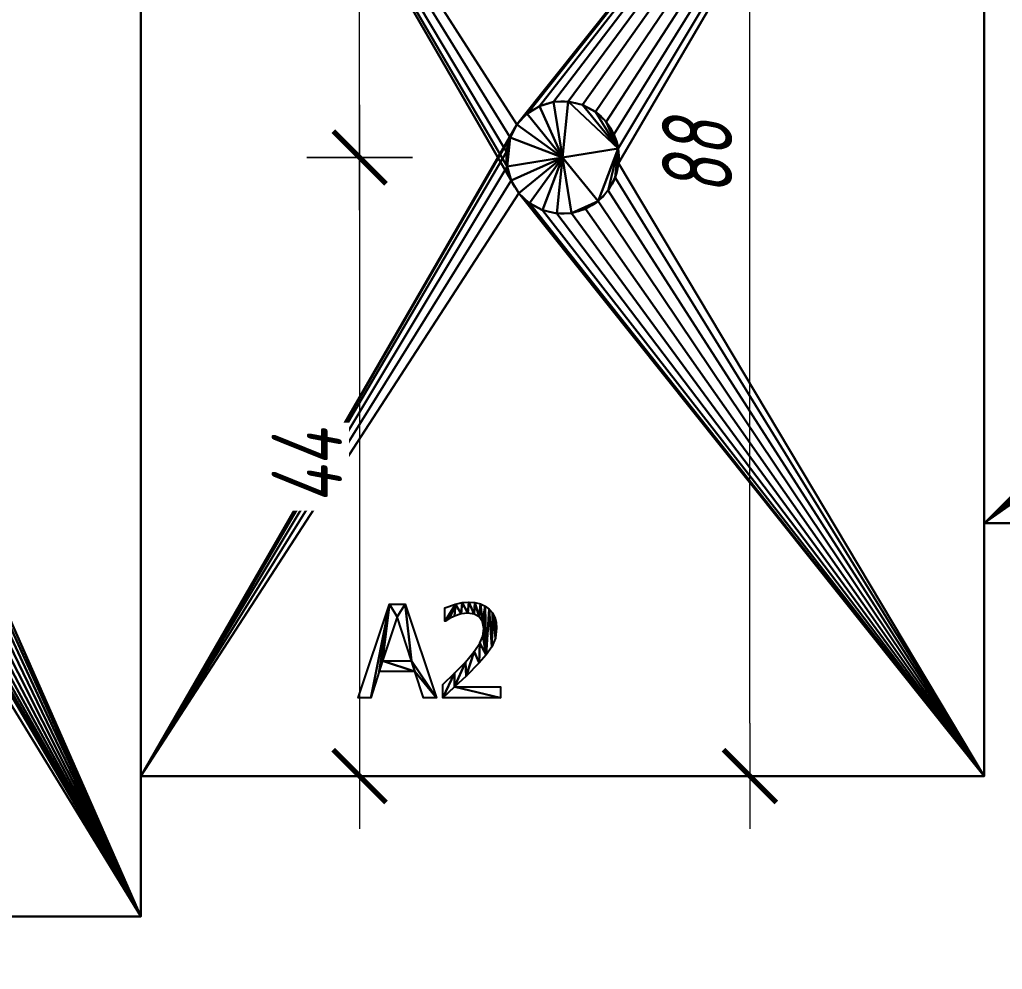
# Model space of a CAD drawing. Header units: millimetres. Extents: x -1744 to 115246, y -1744 to 70845.
# Drawn here: x 114311.5 to 114381.4, y 70547.1 to 70614.7 of the extents above; entities that cross this region are included whole.
import ezdxf

# ---------------------------------------------------------------- set-up
doc = ezdxf.new("R2010")
doc.units = ezdxf.units.MM
doc.header["$LTSCALE"] = 400
doc.layers.get('0').update_dxf_attribs({"lineweight": 0})
doc.layers.get('Defpoints').update_dxf_attribs({"lineweight": 0})
doc.layers.add('widok', color=3, linetype='Continuous', lineweight=25)
doc.layers.add('wymiary', color=9, linetype='Continuous', lineweight=0)
doc.styles.add('0.7', font='isocpeui.ttf', dxfattribs={"width": 0.7})
doc.dimstyles.new('1do1_MadziCAD', dxfattribs={"dimscale": 2.5, "dimtxt": 2, "dimasz": 1.5, "dimexe": 1.5, "dimexo": 1, "dimgap": 0.5, "dimtad": 1, "dimdec": 1, "dimrnd": 0.1, "dimzin": 12, "dimtxsty": '0.7', "dimblk": 'MadziCAD_znacznik', "dimcen": 2, "dimdle": 1.5, "dimse1": 1, "dimse2": 1, "dimclrd": 256, "dimclre": 256, "dimclrt": 2, "dimadec": 1, "dimazin": 3, "dimtfac": 1, "dimtdec": 1, "dimtix": 1, "dimtmove": 2, "dimatfit": 3, "dimldrblk": 'MadziCAD_strzalka_linii_odniesienia', "dimfxl": 0, "dimtvp": 1, "dimtolj": 1, "dimtzin": 0, "dimlwd": -1, "dimlwe": 25, "dimarcsym": 0})

# ---------------------------------------------------------------- blocks, each defined once
blk = doc.blocks.new('Component_89')
at = {"color": 31, "true_color": 0xf0c37a}
for p, q in [((60, 0, 18), (60, 70, 18)), ((60, 0), (60, 70)), ((0, 0, 18), (60, 0, 18)), ((0, 0), (60, 0)), ((60, 0, 18), (60, 0))]:
    blk.add_line(p, q, dxfattribs=at)
mesh = blk.add_polyface()
corners = [(0, 0, 18), (26.457, 23.998, 18), (0, 70, 18), (27.092, 23.17, 18), (27.921, 22.534, 18), (60, 0, 18), (26.057, 24.963, 18), (25.921, 25.998, 18), (28.886, 22.135, 18), (29.921, 21.998, 18), (30.956, 22.135, 18), (31.921, 22.534, 18), (32.749, 23.17, 18), (33.385, 23.998, 18), (33.785, 24.963, 18), (33.921, 25.998, 18), (27.092, 28.827, 18), (60, 70, 18), (26.457, 27.998, 18), (26.057, 27.034, 18), (27.921, 29.463, 18), (28.886, 29.862, 18), (29.921, 29.998, 18), (30.956, 29.862, 18), (31.921, 29.463, 18), (32.749, 28.827, 18), (33.385, 27.998, 18), (33.785, 27.034, 18)]
mesh.append_faces([[corners[k] for k in face] for face in [(0, 1, 2), (1, 0, 3), (3, 0, 4), (4, 5, 8), (8, 5, 9), (9, 5, 10), (10, 5, 11), (11, 5, 12), (12, 5, 13), (13, 5, 14), (14, 5, 15), (2, 16, 17), (16, 2, 18), (18, 2, 19), (19, 2, 7), (17, 15, 5)]], dxfattribs={"vtx0": -1, "vtx1": -1})
mesh.append_faces([[corners[k] for k in face] for face in [(4, 0, 5), (2, 1, 6), (2, 6, 7), (17, 16, 20), (17, 20, 21), (17, 21, 22), (17, 22, 23), (17, 23, 24), (17, 24, 25), (17, 25, 26), (17, 26, 27), (17, 27, 15)]], dxfattribs={"vtx0": -1, "vtx2": -1})
mesh = blk.add_polyface()
corners = [(60, 70), (0, 0), (0, 70), (27.092, 28.827), (26.457, 27.998), (26.057, 27.034), (25.921, 25.998), (27.921, 29.463), (28.886, 29.862), (29.921, 29.998), (30.956, 29.862), (31.921, 29.463), (32.749, 28.827), (33.385, 27.998), (33.785, 27.034), (33.921, 25.998), (27.921, 22.534), (60, 0), (27.092, 23.17), (26.457, 23.998), (26.057, 24.963), (28.886, 22.135), (29.921, 21.998), (30.956, 22.135), (31.921, 22.534), (32.749, 23.17), (33.385, 23.998), (33.785, 24.963)]
mesh.append_faces([[corners[k] for k in face] for face in [(0, 1, 2)]], dxfattribs={"vtx0": -1})
mesh.append_faces([[corners[k] for k in face] for face in [(3, 0, 7), (7, 0, 8), (8, 0, 9), (9, 0, 10), (10, 0, 11), (11, 0, 12), (12, 0, 13), (13, 0, 14), (14, 0, 15), (1, 16, 17), (16, 1, 18), (18, 1, 19), (19, 1, 20), (20, 1, 6), (17, 15, 0)]], dxfattribs={"vtx0": -1, "vtx1": -1})
mesh.append_faces([[corners[k] for k in face] for face in [(1, 0, 3)]], dxfattribs={"vtx0": -1, "vtx1": -1, "vtx2": -1})
mesh.append_faces([[corners[k] for k in face] for face in [(1, 3, 4), (1, 4, 5), (1, 5, 6), (17, 16, 21), (17, 21, 22), (17, 22, 23), (17, 23, 24), (17, 24, 25), (17, 25, 26), (17, 26, 27), (17, 27, 15)]], dxfattribs={"vtx0": -1, "vtx2": -1})
mesh = blk.add_polyface(dxfattribs=at)
corners = [(60, 70), (60, 0, 18), (60, 0), (60, 70, 18)]
mesh.append_faces([[corners[k] for k in face] for face in [(0, 1, 2), (1, 0, 3)]], dxfattribs={"vtx0": -1, "color": 31})
mesh = blk.add_polyface(dxfattribs=at)
corners = [(60, 0, 18), (0, 0), (60, 0), (0, 0, 18)]
mesh.append_faces([[corners[k] for k in face] for face in [(0, 1, 2), (1, 0, 3)]], dxfattribs={"vtx0": -1, "color": 31})
blk = doc.blocks.new('A2')
for p, q in [((-0.16, 0, 0.12), (7.85, 23.77, 0.12)), ((7.85, 23.77, 0.12), (11.75, 23.77, 0.12)), ((11.75, 23.77, 0.12), (19.76, 0, 0.12)), ((21.84, 19.44, 0.12), (21.84, 22.83, 0.12)), ((9.72, 20.55, 0.12), (6.07, 9.34, 0.12)), ((13.39, 9.34, 0.12), (9.72, 20.55, 0.12)), ((22.01, 19.44, 0.12), (21.84, 19.44, 0.12)), ((6.07, 9.34, 0.12), (13.39, 9.34, 0.12)), ((5.19, 6.64, 0.12), (3.03, 0, 0.12)), ((14.27, 6.64, 0.12), (5.19, 6.64, 0.12)), ((16.43, 0, 0.12), (14.27, 6.64, 0.12)), ((21.34, 0, 0.12), (21.34, 3.34, 0.12)), ((24.33, 2.73, 0.12), (36.02, 2.73, 0.12)), ((36.02, 2.73, 0.12), (36.02, 0, 0.12)), ((3.03, 0, 0.12), (-0.16, 0, 0.12)), ((19.76, 0, 0.12), (16.43, 0, 0.12)), ((36.02, 0, 0.12), (21.34, 0, 0.12))]:
    blk.add_line(p, q)
for points in [[(21.84, 22.83, 0.12), (24.59, 23.79, 0.12), (26.31, 24.15, 0.12), (27.94, 24.27, 0.12), (29.51, 24.16, 0.12), (30.9, 23.82, 0.12), (32.11, 23.27, 0.12), (33.14, 22.5, 0.12), (33.97, 21.54, 0.12), (34.55, 20.42, 0.12), (34.91, 19.15, 0.12), (35.03, 17.72, 0.12), (34.7, 15.15, 0.12), (33.8, 12.96, 0.12), (32.38, 10.9, 0.12), (30.62, 8.89, 0.12), (27.27, 5.51, 0.12), (24.33, 2.73, 0.12)], [(21.34, 3.34, 0.12), (24.33, 6.21, 0.12), (27.08, 9.07, 0.12), (29.36, 11.76, 0.12), (30.78, 13.85, 0.12), (31.52, 15.67, 0.12), (31.77, 17.56, 0.12), (31.46, 19.3, 0.12), (30.6, 20.55, 0.12), (29.31, 21.26, 0.12), (27.7, 21.5, 0.12), (25.98, 21.29, 0.12), (24.31, 20.75, 0.12), (23.02, 20.1, 0.12), (22.01, 19.44, 0.12)]]:
    blk.add_polyline3d(points)
mesh = blk.add_polyface()
corners = [(7.85, 23.77, 0.12), (3.03, 0, 0.12), (-0.16, 0, 0.12), (5.19, 6.64, 0.12), (6.07, 9.34, 0.12), (9.72, 20.55, 0.12), (11.75, 23.77, 0.12), (13.39, 9.34, 0.12), (19.76, 0, 0.12), (14.27, 6.64, 0.12), (16.43, 0, 0.12)]
mesh.append_faces([[corners[k] for k in face] for face in [(0, 1, 2), (9, 8, 10)]], dxfattribs={"vtx0": -1})
mesh.append_faces([[corners[k] for k in face] for face in [(1, 0, 3), (4, 0, 5), (5, 6, 7)]], dxfattribs={"vtx0": -1, "vtx1": -1})
mesh.append_faces([[corners[k] for k in face] for face in [(3, 0, 4), (7, 8, 9)]], dxfattribs={"vtx0": -1, "vtx1": -1, "vtx2": -1})
mesh.append_faces([[corners[k] for k in face] for face in [(5, 0, 6), (7, 6, 8), (4, 9, 3), (9, 4, 7)]], dxfattribs={"vtx0": -1, "vtx2": -1})
mesh = blk.add_polyface()
corners = [(24.59, 23.79, 0.12), (21.84, 19.44, 0.12), (21.84, 22.83, 0.12), (22.01, 19.44, 0.12), (23.02, 20.1, 0.12), (24.31, 20.75, 0.12), (25.98, 21.29, 0.12), (26.31, 24.15, 0.12), (27.7, 21.5, 0.12), (27.94, 24.27, 0.12), (29.31, 21.26, 0.12), (29.51, 24.16, 0.12), (30.6, 20.55, 0.12), (30.9, 23.82, 0.12), (31.46, 19.3, 0.12), (32.11, 23.27, 0.12), (31.77, 17.56, 0.12), (27.08, 9.07, 0.12), (24.33, 2.73, 0.12), (24.33, 6.21, 0.12), (27.27, 5.51, 0.12), (29.36, 11.76, 0.12), (30.62, 8.89, 0.12), (30.78, 13.85, 0.12), (32.38, 10.9, 0.12), (31.52, 15.67, 0.12), (33.14, 22.5, 0.12), (33.8, 12.96, 0.12), (33.97, 21.54, 0.12), (34.7, 15.15, 0.12), (34.55, 20.42, 0.12), (34.91, 19.15, 0.12), (35.03, 17.72, 0.12), (21.34, 0, 0.12), (21.34, 3.34, 0.12), (36.02, 0, 0.12), (36.02, 2.73, 0.12)]
mesh.append_faces([[corners[k] for k in face] for face in [(0, 1, 2), (29, 31, 32), (19, 33, 34), (35, 18, 36)]], dxfattribs={"vtx0": -1})
mesh.append_faces([[corners[k] for k in face] for face in [(1, 0, 3), (3, 0, 4), (4, 0, 5), (5, 0, 6), (6, 7, 8), (8, 9, 10), (10, 11, 12), (12, 13, 14), (14, 15, 16), (17, 18, 19), (18, 17, 20), (20, 21, 22), (22, 23, 24), (24, 26, 27), (27, 28, 29), (33, 18, 35)]], dxfattribs={"vtx0": -1, "vtx1": -1})
mesh.append_faces([[corners[k] for k in face] for face in [(24, 16, 15), (33, 19, 18)]], dxfattribs={"vtx0": -1, "vtx1": -1, "vtx2": -1})
mesh.append_faces([[corners[k] for k in face] for face in [(6, 0, 7), (8, 7, 9), (10, 9, 11), (12, 11, 13), (14, 13, 15), (20, 17, 21), (22, 21, 23), (24, 23, 25), (24, 25, 16), (24, 15, 26), (27, 26, 28), (29, 28, 30), (29, 30, 31)]], dxfattribs={"vtx0": -1, "vtx2": -1})
blk = doc.blocks.new('Component_90')
for p, q in [((0, 88, 18), (0, 0, 18)), ((0, 88), (0, 0)), ((27.474, 47.101, 18), (30, 44, 18)), ((27.474, 47.101), (30, 44)), ((30, 44, 18), (33.949, 44.637, 18)), ((30, 44), (33.949, 44.637)), ((26.051, 43.363, 18), (30, 44, 18)), ((26.051, 43.363), (30, 44)), ((30, 44, 18), (32.526, 40.899, 18)), ((30, 44), (32.526, 40.899))]:
    blk.add_line(p, q)
at = {"color": 31, "true_color": 0xf0c37a}
for p, q in [((60, 0, 18), (60, 88, 18)), ((60, 0), (60, 88)), ((0, 0, 18), (60, 0, 18)), ((0, 0, 18), (0, 0)), ((0, 0), (60, 0)), ((60, 0, 18), (60, 0))]:
    blk.add_line(p, q, dxfattribs=at)
at = {"extrusion": (0, 6.12323e-17, -1)}
for centre, start, end in [((-30, 44, -18), 50.8342, 170.8342), ((-30, 44), 50.8342, 170.8342), ((-30, 44, -18), 350.8342, 50.8342), ((-30, 44, -18), 230.8342, 350.8342), ((-30, 44), 230.8342, 350.8342)]:
    blk.add_arc(centre, 4, start, end, dxfattribs=at)
at = {"extrusion": (1.54074e-33, 6.12323e-17, -1)}
for centre, start, end in [((-30, 44), 350.8342, 50.8342), ((-30, 44, -18), 170.8342, 230.8342), ((-30, 44), 170.8342, 230.8342)]:
    blk.add_arc(centre, 4, start, end, dxfattribs=at)
at = {"xscale": 0.28, "yscale": 0.28}
blk.add_blockref('A2', (15.502, 5.572, 18), dxfattribs=at)
mesh = blk.add_polyface()
corners = [(0, 0, 18), (26.351, 42.362, 18), (0, 88, 18), (26.899, 41.474, 18), (60, 0, 18), (26.051, 43.363, 18), (26.021, 44.407, 18), (27.658, 40.757, 18), (28.577, 40.262, 18), (29.593, 40.021, 18), (30.637, 40.051, 18), (31.638, 40.351, 18), (32.526, 40.899, 18), (33.243, 41.658, 18), (33.738, 42.577, 18), (33.979, 43.593, 18), (26.757, 46.342, 18), (60, 88, 18), (26.262, 45.423, 18), (27.474, 47.101, 18), (28.362, 47.649, 18), (29.363, 47.949, 18), (30.407, 47.979, 18), (31.423, 47.738, 18), (32.342, 47.243, 18), (33.101, 46.526, 18), (33.649, 45.638, 18), (33.949, 44.637, 18)]
mesh.append_faces([[corners[k] for k in face] for face in [(0, 1, 2), (1, 0, 3), (3, 4, 7), (7, 4, 8), (8, 4, 9), (9, 4, 10), (10, 4, 11), (11, 4, 12), (12, 4, 13), (13, 4, 14), (14, 4, 15), (2, 16, 17), (16, 2, 18), (18, 2, 6), (17, 15, 4)]], dxfattribs={"vtx0": -1, "vtx1": -1})
mesh.append_faces([[corners[k] for k in face] for face in [(3, 0, 4), (2, 1, 5), (2, 5, 6), (17, 16, 19), (17, 19, 20), (17, 20, 21), (17, 21, 22), (17, 22, 23), (17, 23, 24), (17, 24, 25), (17, 25, 26), (17, 26, 27), (17, 27, 15)]], dxfattribs={"vtx0": -1, "vtx2": -1})
mesh = blk.add_polyface()
corners = [(0, 88, 18), (0, 0), (0, 0, 18), (0, 88)]
mesh.append_faces([[corners[k] for k in face] for face in [(0, 1, 2), (1, 0, 3)]], dxfattribs={"vtx0": -1})
mesh = blk.add_polyface()
corners = [(0, 88), (26.757, 46.342), (0, 0), (60, 88), (26.262, 45.423), (26.021, 44.407), (27.474, 47.101), (28.362, 47.649), (29.363, 47.949), (30.407, 47.979), (31.423, 47.738), (32.342, 47.243), (33.101, 46.526), (33.649, 45.638), (33.949, 44.637), (33.979, 43.593), (26.899, 41.474), (60, 0), (26.351, 42.362), (26.051, 43.363), (27.658, 40.757), (28.577, 40.262), (29.593, 40.021), (30.637, 40.051), (31.638, 40.351), (32.526, 40.899), (33.243, 41.658), (33.738, 42.577)]
mesh.append_faces([[corners[k] for k in face] for face in [(0, 1, 2), (1, 3, 6), (6, 3, 7), (7, 3, 8), (8, 3, 9), (9, 3, 10), (10, 3, 11), (11, 3, 12), (12, 3, 13), (13, 3, 14), (14, 3, 15), (2, 16, 17), (16, 2, 18), (18, 2, 19), (19, 2, 5), (17, 15, 3)]], dxfattribs={"vtx0": -1, "vtx1": -1})
mesh.append_faces([[corners[k] for k in face] for face in [(1, 0, 3), (2, 1, 4), (2, 4, 5), (17, 16, 20), (17, 20, 21), (17, 21, 22), (17, 22, 23), (17, 23, 24), (17, 24, 25), (17, 25, 26), (17, 26, 27), (17, 27, 15)]], dxfattribs={"vtx0": -1, "vtx2": -1})
at = {"color": 31, "true_color": 0xf0c37a}
mesh = blk.add_polyface(dxfattribs=at)
corners = [(60, 88), (60, 0, 18), (60, 0), (60, 88, 18)]
mesh.append_faces([[corners[k] for k in face] for face in [(0, 1, 2), (1, 0, 3)]], dxfattribs={"vtx0": -1, "color": 31})
mesh = blk.add_polyface(dxfattribs=at)
corners = [(30, 44, 18), (28.362, 47.649, 18), (27.474, 47.101, 18), (29.363, 47.949, 18), (30.407, 47.979, 18), (33.949, 44.637, 18), (31.423, 47.738, 18), (32.342, 47.243, 18), (33.101, 46.526, 18), (33.649, 45.638, 18)]
mesh.append_faces([[corners[k] for k in face] for face in [(0, 1, 2), (8, 5, 9)]], dxfattribs={"vtx0": -1, "color": 31})
mesh.append_faces([[corners[k] for k in face] for face in [(1, 0, 3), (3, 0, 4), (4, 5, 6), (6, 5, 7), (7, 5, 8)]], dxfattribs={"vtx0": -1, "vtx1": -1, "color": 31})
mesh.append_faces([[corners[k] for k in face] for face in [(4, 0, 5)]], dxfattribs={"vtx0": -1, "vtx2": -1, "color": 31})
mesh = blk.add_polyface(dxfattribs=at)
corners = [(30, 44), (28.362, 47.649), (27.474, 47.101), (29.363, 47.949), (30.407, 47.979), (33.949, 44.637), (31.423, 47.738), (32.342, 47.243), (33.101, 46.526), (33.649, 45.638)]
mesh.append_faces([[corners[k] for k in face] for face in [(0, 1, 2), (8, 5, 9)]], dxfattribs={"vtx0": -1, "color": 31})
mesh.append_faces([[corners[k] for k in face] for face in [(1, 0, 3), (3, 0, 4), (4, 5, 6), (6, 5, 7), (7, 5, 8)]], dxfattribs={"vtx0": -1, "vtx1": -1, "color": 31})
mesh.append_faces([[corners[k] for k in face] for face in [(4, 0, 5)]], dxfattribs={"vtx0": -1, "vtx2": -1, "color": 31})
mesh = blk.add_polyface(dxfattribs=at)
corners = [(26.051, 43.363, 18), (26.262, 45.423, 18), (26.021, 44.407, 18), (30, 44, 18), (26.757, 46.342, 18), (27.474, 47.101, 18)]
mesh.append_faces([[corners[k] for k in face] for face in [(0, 1, 2), (4, 3, 5)]], dxfattribs={"vtx0": -1, "color": 31})
mesh.append_faces([[corners[k] for k in face] for face in [(1, 3, 4)]], dxfattribs={"vtx0": -1, "vtx1": -1, "color": 31})
mesh.append_faces([[corners[k] for k in face] for face in [(1, 0, 3)]], dxfattribs={"vtx0": -1, "vtx2": -1, "color": 31})
mesh = blk.add_polyface(dxfattribs=at)
corners = [(26.051, 43.363), (26.262, 45.423), (26.021, 44.407), (30, 44), (26.757, 46.342), (27.474, 47.101)]
mesh.append_faces([[corners[k] for k in face] for face in [(0, 1, 2), (4, 3, 5)]], dxfattribs={"vtx0": -1, "color": 31})
mesh.append_faces([[corners[k] for k in face] for face in [(1, 3, 4)]], dxfattribs={"vtx0": -1, "vtx1": -1, "color": 31})
mesh.append_faces([[corners[k] for k in face] for face in [(1, 0, 3)]], dxfattribs={"vtx0": -1, "vtx2": -1, "color": 31})
mesh = blk.add_polyface(dxfattribs=at)
corners = [(32.526, 40.899, 18), (33.949, 44.637, 18), (30, 44, 18), (33.243, 41.658, 18), (33.738, 42.577, 18), (33.979, 43.593, 18)]
mesh.append_faces([[corners[k] for k in face] for face in [(0, 1, 2), (1, 4, 5)]], dxfattribs={"vtx0": -1, "color": 31})
mesh.append_faces([[corners[k] for k in face] for face in [(1, 0, 3), (1, 3, 4)]], dxfattribs={"vtx0": -1, "vtx2": -1, "color": 31})
mesh = blk.add_polyface(dxfattribs=at)
corners = [(32.526, 40.899), (33.949, 44.637), (30, 44), (33.243, 41.658), (33.738, 42.577), (33.979, 43.593)]
mesh.append_faces([[corners[k] for k in face] for face in [(0, 1, 2), (1, 4, 5)]], dxfattribs={"vtx0": -1, "color": 31})
mesh.append_faces([[corners[k] for k in face] for face in [(1, 0, 3), (1, 3, 4)]], dxfattribs={"vtx0": -1, "vtx2": -1, "color": 31})
mesh = blk.add_polyface(dxfattribs=at)
corners = [(26.351, 42.362, 18), (30, 44, 18), (26.051, 43.363, 18), (26.899, 41.474, 18), (27.658, 40.757, 18), (28.577, 40.262, 18), (29.593, 40.021, 18), (30.637, 40.051, 18), (32.526, 40.899, 18), (31.638, 40.351, 18)]
mesh.append_faces([[corners[k] for k in face] for face in [(0, 1, 2), (8, 7, 9)]], dxfattribs={"vtx0": -1, "color": 31})
mesh.append_faces([[corners[k] for k in face] for face in [(1, 7, 8)]], dxfattribs={"vtx0": -1, "vtx1": -1, "color": 31})
mesh.append_faces([[corners[k] for k in face] for face in [(1, 0, 3), (1, 3, 4), (1, 4, 5), (1, 5, 6), (1, 6, 7)]], dxfattribs={"vtx0": -1, "vtx2": -1, "color": 31})
mesh = blk.add_polyface(dxfattribs=at)
corners = [(26.351, 42.362), (30, 44), (26.051, 43.363), (26.899, 41.474), (27.658, 40.757), (28.577, 40.262), (29.593, 40.021), (30.637, 40.051), (32.526, 40.899), (31.638, 40.351)]
mesh.append_faces([[corners[k] for k in face] for face in [(0, 1, 2), (8, 7, 9)]], dxfattribs={"vtx0": -1, "color": 31})
mesh.append_faces([[corners[k] for k in face] for face in [(1, 7, 8)]], dxfattribs={"vtx0": -1, "vtx1": -1, "color": 31})
mesh.append_faces([[corners[k] for k in face] for face in [(1, 0, 3), (1, 3, 4), (1, 4, 5), (1, 5, 6), (1, 6, 7)]], dxfattribs={"vtx0": -1, "vtx2": -1, "color": 31})
mesh = blk.add_polyface(dxfattribs=at)
corners = [(60, 0, 18), (0, 0), (60, 0), (0, 0, 18)]
mesh.append_faces([[corners[k] for k in face] for face in [(0, 1, 2), (1, 0, 3)]], dxfattribs={"vtx0": -1, "color": 31})
blk = doc.blocks.new('Component_94')
at = {"color": 31, "true_color": 0xf0c37a}
for p, q in [((60, -15), (60, 83)), ((60, -15, 18), (60, 83, 18)), ((0, -15, 18), (60, -15, 18)), ((0, -15), (60, -15)), ((60, -15, 18), (60, -15))]:
    blk.add_line(p, q, dxfattribs=at)
mesh = blk.add_polyface()
corners = [(60, -15, 18), (0, 83, 18), (0, -15, 18), (26.548, 41.98, 18), (26.142, 42.942, 18), (26, 43.977, 18), (27.188, 41.155, 18), (28.02, 40.524, 18), (28.987, 40.13, 18), (30.023, 40, 18), (31.058, 40.142, 18), (32.02, 40.548, 18), (32.845, 41.188, 18), (33.476, 42.02, 18), (33.87, 42.987, 18), (34, 44.023, 18), (27.155, 46.812, 18), (60, 83, 18), (26.524, 45.98, 18), (26.13, 45.013, 18), (27.98, 47.452, 18), (28.942, 47.858, 18), (29.977, 48, 18), (31.013, 47.87, 18), (31.98, 47.476, 18), (32.812, 46.845, 18), (33.452, 46.02, 18), (33.858, 45.058, 18)]
mesh.append_faces([[corners[k] for k in face] for face in [(0, 1, 2)]], dxfattribs={"vtx0": -1})
mesh.append_faces([[corners[k] for k in face] for face in [(3, 0, 6), (6, 0, 7), (7, 0, 8), (8, 0, 9), (9, 0, 10), (10, 0, 11), (11, 0, 12), (12, 0, 13), (13, 0, 14), (14, 0, 15), (1, 16, 17), (16, 1, 18), (18, 1, 19), (19, 1, 5), (17, 15, 0)]], dxfattribs={"vtx0": -1, "vtx1": -1})
mesh.append_faces([[corners[k] for k in face] for face in [(1, 0, 3)]], dxfattribs={"vtx0": -1, "vtx1": -1, "vtx2": -1})
mesh.append_faces([[corners[k] for k in face] for face in [(1, 3, 4), (1, 4, 5), (17, 16, 20), (17, 20, 21), (17, 21, 22), (17, 22, 23), (17, 23, 24), (17, 24, 25), (17, 25, 26), (17, 26, 27), (17, 27, 15)]], dxfattribs={"vtx0": -1, "vtx2": -1})
mesh = blk.add_polyface()
corners = [(0, 83), (26.524, 45.98), (0, -15), (27.155, 46.812), (60, 83), (26.13, 45.013), (26, 43.977), (27.98, 47.452), (28.942, 47.858), (29.977, 48), (31.013, 47.87), (31.98, 47.476), (32.812, 46.845), (33.452, 46.02), (33.858, 45.058), (34, 44.023), (26.548, 41.98), (60, -15), (26.142, 42.942), (27.188, 41.155), (28.02, 40.524), (28.987, 40.13), (30.023, 40), (31.058, 40.142), (32.02, 40.548), (32.845, 41.188), (33.476, 42.02), (33.87, 42.987)]
mesh.append_faces([[corners[k] for k in face] for face in [(0, 1, 2), (1, 0, 3), (3, 4, 7), (7, 4, 8), (8, 4, 9), (9, 4, 10), (10, 4, 11), (11, 4, 12), (12, 4, 13), (13, 4, 14), (14, 4, 15), (2, 16, 17), (16, 2, 18), (18, 2, 6), (17, 15, 4)]], dxfattribs={"vtx0": -1, "vtx1": -1})
mesh.append_faces([[corners[k] for k in face] for face in [(3, 0, 4), (2, 1, 5), (2, 5, 6), (17, 16, 19), (17, 19, 20), (17, 20, 21), (17, 21, 22), (17, 22, 23), (17, 23, 24), (17, 24, 25), (17, 25, 26), (17, 26, 27), (17, 27, 15)]], dxfattribs={"vtx0": -1, "vtx2": -1})
mesh = blk.add_polyface(dxfattribs=at)
corners = [(60, 83), (60, -15, 18), (60, -15), (60, 83, 18)]
mesh.append_faces([[corners[k] for k in face] for face in [(0, 1, 2), (1, 0, 3)]], dxfattribs={"vtx0": -1, "color": 31})
mesh = blk.add_polyface(dxfattribs=at)
corners = [(60, -15, 18), (0, -15), (60, -15), (0, -15, 18)]
mesh.append_faces([[corners[k] for k in face] for face in [(0, 1, 2), (1, 0, 3)]], dxfattribs={"vtx0": -1, "color": 31})
blk = doc.blocks.new('MadziCAD_znacznik')
for p, q in [((0, 1), (0, -1)), ((-1, 0), (1, 0))]:
    blk.add_line(p, q)
at = {"const_width": 0.1}
blk.add_lwpolyline([(0.5, 0.5), (-0.5, -0.5)], dxfattribs=at)
blk = doc.blocks.new('*D45')
at = {"layer": 'Defpoints', "color": 0}
for p in [(114335.697, 70648.881), (114380.133, 70648.881, -2964.707), (114350.133, 70604.881, -2964.707)]:
    blk.add_point(p, dxfattribs=at)
at = {"layer": 'wymiary'}
blk.add_line((114335.697, 70608.631), (114335.697, 70645.131), dxfattribs=at)
at = {"layer": 'wymiary', "xscale": 3.75, "yscale": 3.75, "zscale": 3.75}
for p, rotation in [((114335.697, 70648.881), 90), ((114335.697, 70604.881), 270)]:
    blk.add_blockref('MadziCAD_znacznik', p, dxfattribs=dict(at, rotation=rotation))
at = {"layer": 'wymiary', "color": 2, "insert": (114331.947, 70626.881), "char_height": 5, "attachment_point": 5, "rotation": 90, "style": '0.7', "bg_fill": 3, "box_fill_scale": 1.1, "bg_fill_color": 256, "bg_fill_true_color": 13158600, "bg_fill_transparency": 13944828}
blk.add_mtext('\\A1;44', dxfattribs=at)
blk = doc.blocks.new('MadziCAD_strzalka_linii_odniesienia')
blk.add_solid([(-2, 0.333333), (0, 0), (-2, -0.333333)])
blk = doc.blocks.new('*D46')
at = {"layer": 'Defpoints', "color": 0}
for p in [(114320.133, 70648.881, -2964.707), (114363.461, 70648.881), (114320.133, 70560.881)]:
    blk.add_point(p, dxfattribs=at)
at = {"layer": 'wymiary'}
blk.add_line((114363.461, 70564.631), (114363.461, 70645.131), dxfattribs=at)
at = {"layer": 'wymiary', "xscale": 3.75, "yscale": 3.75, "zscale": 3.75}
for p, rotation in [((114363.461, 70648.881), 90), ((114363.461, 70560.881), 270)]:
    blk.add_blockref('MadziCAD_znacznik', p, dxfattribs=dict(at, rotation=rotation))
at = {"layer": 'wymiary', "color": 2, "insert": (114359.711, 70604.881), "char_height": 5, "attachment_point": 5, "rotation": 90, "style": '0.7', "bg_fill": 3, "box_fill_scale": 1.1, "bg_fill_color": 256, "bg_fill_true_color": 13158600, "bg_fill_transparency": 7471216}
blk.add_mtext('\\A1;88', dxfattribs=at)
blk = doc.blocks.new('*D47')
at = {"layer": 'Defpoints', "color": 0}
for p in [(114380.133, 70648.881, -2982.707), (114421.842, 70648.881), (114380.133, 70578.881, -2964.707)]:
    blk.add_point(p, dxfattribs=at)
at = {"layer": 'widok'}
blk.add_line((114421.842, 70582.631), (114421.842, 70645.131), dxfattribs=at)
at = {"layer": 'widok', "xscale": 3.75, "yscale": 3.75, "zscale": 3.75}
for p, rotation in [((114421.842, 70648.881), 90), ((114421.842, 70578.881), 270)]:
    blk.add_blockref('MadziCAD_znacznik', p, dxfattribs=dict(at, rotation=rotation))
at = {"layer": 'widok', "color": 2, "insert": (114418.06, 70613.881), "char_height": 5, "attachment_point": 5, "rotation": 90, "style": '0.7', "bg_fill": 3, "box_fill_scale": 1.1, "bg_fill_color": 256, "bg_fill_true_color": 13158600, "bg_fill_transparency": 0}
blk.add_mtext('\\A1;70', dxfattribs=at)
blk = doc.blocks.new('*D49')
at = {"layer": 'Defpoints', "color": 0}
for p in [(114350.133, 70604.881, -2964.707), (114335.697, 70560.881), (114380.133, 70560.881, -2964.707)]:
    blk.add_point(p, dxfattribs=at)
at = {"layer": 'wymiary'}
blk.add_line((114335.697, 70601.131), (114335.697, 70564.631), dxfattribs=at)
at = {"layer": 'wymiary', "xscale": 3.75, "yscale": 3.75, "zscale": 3.75}
for p, rotation in [((114335.697, 70604.881), 90), ((114335.697, 70560.881), 270)]:
    blk.add_blockref('MadziCAD_znacznik', p, dxfattribs=dict(at, rotation=rotation))
at = {"layer": 'wymiary', "color": 2, "insert": (114331.947, 70582.881), "char_height": 5, "attachment_point": 5, "rotation": 90, "style": '0.7', "bg_fill": 3, "box_fill_scale": 1.1, "bg_fill_color": 256, "bg_fill_true_color": 13158600, "bg_fill_transparency": 7471216}
blk.add_mtext('\\A1;44', dxfattribs=at)
blk = doc.blocks.new('*D51')
at = {"layer": 'Defpoints', "color": 0}
for p in [(114290.133, 70609.881, -2964.707), (114305.019, 70550.881), (114320.133, 70550.881, -2964.707)]:
    blk.add_point(p, dxfattribs=at)
at = {"layer": 'wymiary'}
blk.add_line((114305.019, 70606.131), (114305.019, 70554.631), dxfattribs=at)
at = {"layer": 'wymiary', "xscale": 3.75, "yscale": 3.75, "zscale": 3.75}
for p, rotation in [((114305.019, 70609.881), 90), ((114305.019, 70550.881), 270)]:
    blk.add_blockref('MadziCAD_znacznik', p, dxfattribs=dict(at, rotation=rotation))
at = {"layer": 'wymiary', "color": 2, "insert": (114301.269, 70580.381), "char_height": 5, "attachment_point": 5, "rotation": 90, "style": '0.7', "bg_fill": 3, "box_fill_scale": 1.1, "bg_fill_color": 256, "bg_fill_true_color": 13158600, "bg_fill_transparency": 0}
blk.add_mtext('\\A1;59', dxfattribs=at)

msp = doc.modelspace()

# ---------------------------------------------------------------- block references
at = {"layer": 'widok'}
for name, p in [('Component_94', (114260.133, 70565.881, -2982.707)), ('Component_90', (114320.133, 70560.881, -2982.707))]:
    msp.add_blockref(name, p, dxfattribs=at)
at = {"layer": 'widok', "extrusion": (0, 1.66533e-16, -1)}
msp.add_blockref('Component_89', (-114440.133, 70578.881, 2964.707), dxfattribs=at)

# ---------------------------------------------------------------- next in the draw order: dimensions: what is measured, and where the dimension line sits
at = {"layer": 'wymiary'}
dim = msp.add_linear_dim(base=(114335.697, 70648.881), p1=(114350.133, 70604.881, -2964.707), p2=(114380.133, 70648.881, -2964.707), angle=90, dimstyle='1do1_MadziCAD', dxfattribs=at)
dim.commit()
dim.dimension.update_dxf_attribs({"geometry": '*D45', "text_midpoint": (114331.947, 70626.881)})

# ---------------------------------------------------------------- next in the draw order: dimensions: what is measured, and where the dimension line sits
at = {"layer": 'widok'}
dim = msp.add_linear_dim(base=(114421.842, 70648.881), p1=(114380.133, 70578.881, -2964.707), p2=(114380.133, 70648.881, -2982.707), angle=90, dimstyle='1do1_MadziCAD', dxfattribs=at)
dim.commit()
dim.dimension.update_dxf_attribs({"geometry": '*D47', "text_midpoint": (114418.06, 70613.881)})
at = {"layer": 'wymiary'}
dim = msp.add_linear_dim(base=(114363.461, 70648.881), p1=(114320.133, 70560.881), p2=(114320.133, 70648.881, -2964.707), angle=90, dimstyle='1do1_MadziCAD', dxfattribs=at)
dim.commit()
dim.dimension.update_dxf_attribs({"geometry": '*D46', "text_midpoint": (114359.711, 70604.881)})

# ---------------------------------------------------------------- next in the draw order: dimensions: what is measured, and where the dimension line sits
for base, p1, p2, picture, middle in [((114305.019, 70550.881), (114290.133, 70609.881, -2964.707), (114320.133, 70550.881, -2964.707), '*D51', (114301.269, 70580.381)), ((114335.697, 70560.881), (114350.133, 70604.881, -2964.707), (114380.133, 70560.881, -2964.707), '*D49', (114331.947, 70582.881))]:
    dim = msp.add_linear_dim(base=base, p1=p1, p2=p2, angle=90, dimstyle='1do1_MadziCAD', dxfattribs=at)
    dim.commit()
    dim.dimension.update_dxf_attribs({"geometry": picture, "text_midpoint": middle})

doc.saveas('drawing.dxf')
